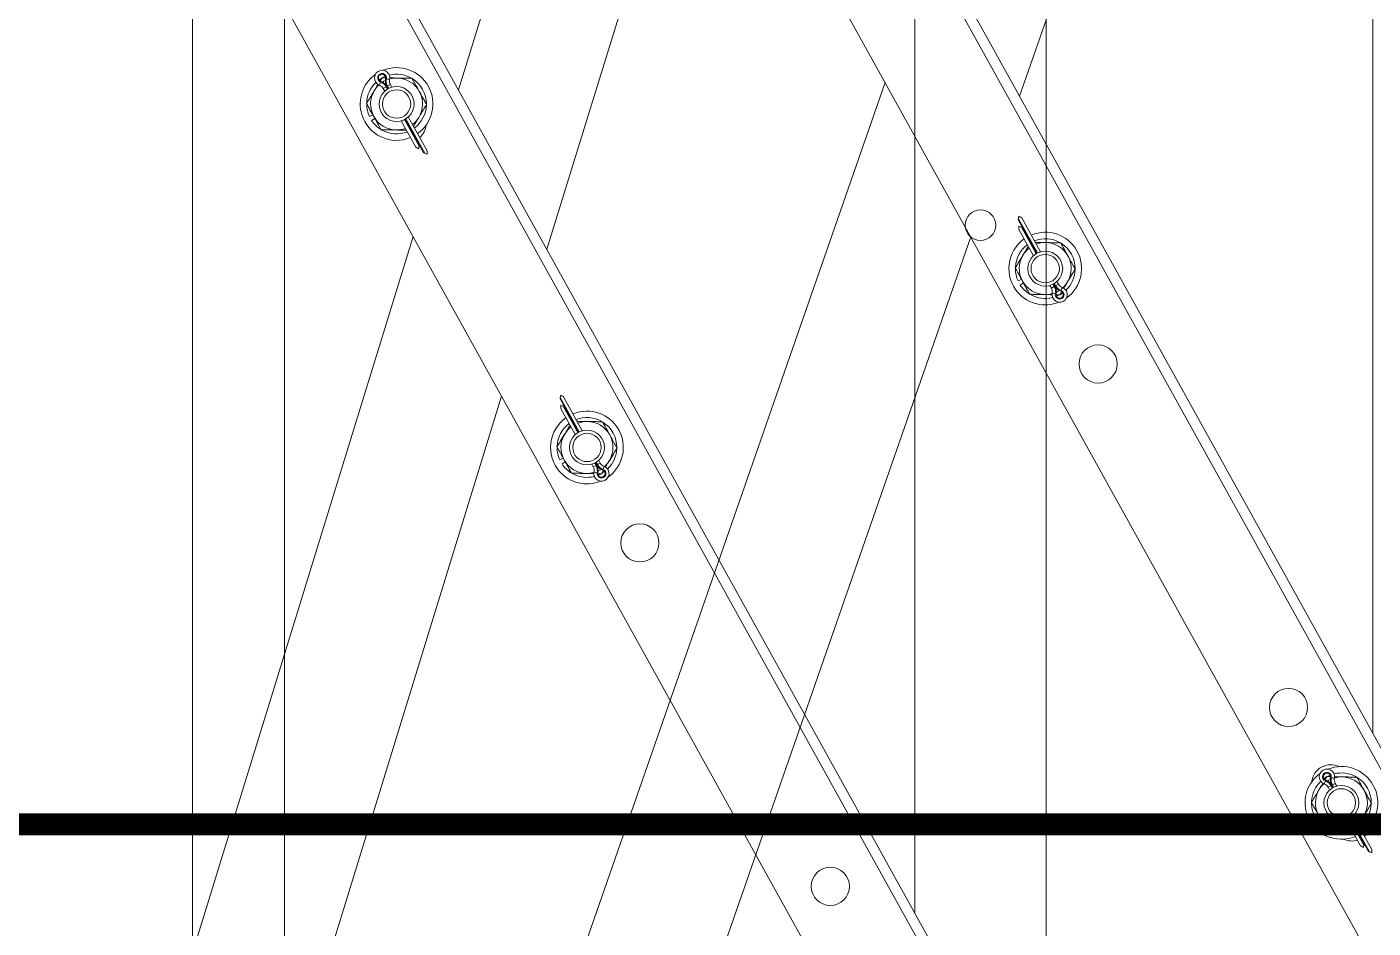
# Model space of a CAD drawing. Header units: millimetres. Extents: x -37020 to 35906, y -101 to 52234.
# Drawn here: x -281.904 to -281.287, y 321.073 to 321.486 of the extents above; entities that cross this region are included whole.
import ezdxf

# ---------------------------------------------------------------- set-up
doc = ezdxf.new("R2010")
doc.units = ezdxf.units.MM
doc.linetypes.add('TRAZO_Y_PUNTO2', pattern=[12.7, 6.35, -3.175, 0, -3.175])
doc.layers.add('ME-RIELES', color=240, linetype='TRAZO_Y_PUNTO2')

msp = doc.modelspace()

# ---------------------------------------------------------------- linework, layer by layer
at = {"color": 251, "linetype": 'Continuous', "lineweight": 15}
for p, q in [((-281.49752, 321.07975), (-281.49752, 322.44483)), ((-281.28752, 321.16176), (-281.28752, 322.44483)), ((-281.16526, 320.9314), (-281.77127, 322.02467)), ((-281.1611, 320.9337), (-281.76711, 322.02698)), ((-281.20553, 320.90907), (-281.81155, 322.00235)), ((-281.37526, 320.84939), (-281.98127, 321.94267)), ((-281.37111, 320.8517), (-281.97712, 321.94497)), ((-281.82847, 321.94427), (-281.82847, 320.86656)), ((-281.78626, 321.94427), (-281.78626, 320.86656)), ((-281.41554, 320.82707), (-282.02155, 321.92034)), ((-281.7046, 321.46334), (-281.59837, 321.80784)), ((-281.54075, 321.79008), (-281.66603, 321.38376)), ((-281.33271, 321.78959), (-281.44945, 321.4539)), ((-281.43722, 321.76983), (-281.43722, 320.97096)), ((-281.7465, 320.78335), (-281.51108, 321.46029)), ((-281.74301, 321.46145), (-281.74209, 321.46206)), ((-281.74266, 321.45941), (-281.74249, 321.45986)), ((-281.74163, 321.46239), (-281.74249, 321.46095)), ((-281.74249, 321.45986), (-281.74229, 321.46041)), ((-281.74229, 321.46041), (-281.74227, 321.46047)), ((-281.74227, 321.46047), (-281.74224, 321.46053)), ((-281.74224, 321.46053), (-281.74222, 321.46059)), ((-281.74222, 321.46059), (-281.7422, 321.46064)), ((-281.7422, 321.46064), (-281.74219, 321.46069)), ((-281.74219, 321.46069), (-281.74218, 321.46072)), ((-281.74218, 321.46072), (-281.74217, 321.46074)), ((-281.74217, 321.46074), (-281.74217, 321.46075)), ((-281.74209, 321.46206), (-281.74196, 321.46214)), ((-281.74074, 321.46078), (-281.74139, 321.46039)), ((-281.74132, 321.4625), (-281.74012, 321.46305)), ((-281.74006, 321.46112), (-281.74074, 321.46078)), ((-281.74012, 321.46305), (-281.7401, 321.46306)), ((-281.73995, 321.46197), (-281.73996, 321.46197)), ((-281.73993, 321.46197), (-281.73995, 321.46197)), ((-281.73989, 321.46196), (-281.73993, 321.46197)), ((-281.73985, 321.46195), (-281.73989, 321.46196)), ((-281.73979, 321.46194), (-281.73985, 321.46195)), ((-281.73973, 321.46192), (-281.73979, 321.46194)), ((-281.73967, 321.46191), (-281.73973, 321.46192)), ((-281.7396, 321.4619), (-281.73967, 321.46191)), ((-281.73903, 321.46178), (-281.7396, 321.4619)), ((-281.73856, 321.46168), (-281.73903, 321.46178)), ((-281.73825, 321.46162), (-281.73856, 321.46168)), ((-281.73815, 321.4616), (-281.73825, 321.46162)), ((-281.7046, 321.46334), (-281.70658, 321.45691)), ((-281.74281, 321.45901), (-281.74277, 321.45911)), ((-281.74277, 321.45911), (-281.74266, 321.45941)), ((-281.74103, 321.45749), (-281.73973, 321.45821)), ((-281.74035, 321.45627), (-281.74103, 321.45749)), ((-281.73973, 321.45821), (-281.73942, 321.45839)), ((-281.73973, 321.45821), (-281.73915, 321.45717)), ((-281.73942, 321.45839), (-281.73884, 321.45735)), ((-281.7391, 321.45856), (-281.73941, 321.45839)), ((-281.73941, 321.45839), (-281.73884, 321.45735)), ((-281.7378, 321.45928), (-281.7391, 321.45856)), ((-281.7391, 321.45856), (-281.73852, 321.45752)), ((-281.7378, 321.45928), (-281.73712, 321.45806)), ((-281.74584, 321.4454), (-281.74743, 321.44467)), ((-281.74493, 321.44376), (-281.74639, 321.44279)), ((-281.72615, 321.43064), (-281.73281, 321.44265)), ((-281.7314, 321.44319), (-281.72464, 321.431)), ((-281.73109, 321.44336), (-281.72454, 321.43154)), ((-281.73108, 321.44336), (-281.72259, 321.42805)), ((-281.73077, 321.44354), (-281.72207, 321.42785)), ((-281.72957, 321.44445), (-281.72097, 321.42893)), ((-281.72615, 321.43064), (-281.72609, 321.4306)), ((-281.72609, 321.4306), (-281.72593, 321.4305)), ((-281.72593, 321.4305), (-281.72566, 321.43034)), ((-281.72566, 321.43034), (-281.7253, 321.43013)), ((-281.7253, 321.43013), (-281.72487, 321.42986)), ((-281.72487, 321.42986), (-281.7248, 321.43022)), ((-281.7248, 321.43022), (-281.72472, 321.4306)), ((-281.72472, 321.4306), (-281.72464, 321.431)), ((-281.72464, 321.431), (-281.72463, 321.43108)), ((-281.72463, 321.43108), (-281.72461, 321.43116)), ((-281.72461, 321.43116), (-281.7246, 321.43124)), ((-281.7246, 321.43124), (-281.72458, 321.43131)), ((-281.72458, 321.43131), (-281.72457, 321.43138)), ((-281.72457, 321.43138), (-281.72456, 321.43144)), ((-281.72456, 321.43144), (-281.72455, 321.43148)), ((-281.72455, 321.43148), (-281.72454, 321.43152)), ((-281.72454, 321.43152), (-281.72454, 321.43154)), ((-281.72454, 321.43154), (-281.72454, 321.43154)), ((-281.72097, 321.42893), (-281.72097, 321.42887)), ((-281.72097, 321.42887), (-281.72097, 321.42868)), ((-281.72257, 321.42804), (-281.72259, 321.42805)), ((-281.72259, 321.42805), (-281.72259, 321.42805)), ((-281.72253, 321.42803), (-281.72257, 321.42804)), ((-281.72249, 321.42801), (-281.72253, 321.42803)), ((-281.72243, 321.42799), (-281.72249, 321.42801)), ((-281.72237, 321.42796), (-281.72243, 321.42799)), ((-281.7223, 321.42794), (-281.72237, 321.42796)), ((-281.72223, 321.42791), (-281.7223, 321.42794)), ((-281.72215, 321.42788), (-281.72223, 321.42791)), ((-281.72207, 321.42785), (-281.72215, 321.42788)), ((-281.72169, 321.4277), (-281.72207, 321.42785)), ((-281.72133, 321.42756), (-281.72169, 321.4277)), ((-281.72099, 321.42744), (-281.72133, 321.42756)), ((-281.72098, 321.42837), (-281.72099, 321.42795)), ((-281.72099, 321.42795), (-281.72099, 321.42744)), ((-281.72097, 321.42868), (-281.72098, 321.42837)), ((-281.44987, 321.39819), (-281.44995, 321.39779)), ((-281.4498, 321.39857), (-281.44987, 321.39819)), ((-281.44973, 321.39892), (-281.4498, 321.39857)), ((-281.44929, 321.39866), (-281.44973, 321.39892)), ((-281.44893, 321.39844), (-281.44929, 321.39866)), ((-281.44867, 321.39828), (-281.44893, 321.39844)), ((-281.4485, 321.39818), (-281.44867, 321.39828)), ((-281.44845, 321.39815), (-281.4485, 321.39818)), ((-281.43985, 321.38263), (-281.44845, 321.39815)), ((-281.45005, 321.39727), (-281.45006, 321.39725)), ((-281.45006, 321.39725), (-281.45006, 321.39724)), ((-281.44157, 321.38193), (-281.45006, 321.39724)), ((-281.45004, 321.39735), (-281.45005, 321.3973)), ((-281.45005, 321.3973), (-281.45005, 321.39727)), ((-281.45002, 321.39741), (-281.45004, 321.39735)), ((-281.45001, 321.39747), (-281.45002, 321.39741)), ((-281.45, 321.39755), (-281.45001, 321.39747)), ((-281.44998, 321.39763), (-281.45, 321.39755)), ((-281.44997, 321.39771), (-281.44998, 321.39763)), ((-281.44995, 321.39779), (-281.44997, 321.39771)), ((-281.44125, 321.38209), (-281.44995, 321.39779)), ((-281.44975, 321.39286), (-281.44974, 321.39292)), ((-281.44975, 321.39286), (-281.44308, 321.38084)), ((-281.44974, 321.39342), (-281.44973, 321.39384)), ((-281.44974, 321.39311), (-281.44974, 321.39342)), ((-281.44974, 321.39292), (-281.44974, 321.39311)), ((-281.44973, 321.39384), (-281.44972, 321.39435)), ((-281.44972, 321.39435), (-281.44939, 321.39422)), ((-281.44939, 321.39422), (-281.44902, 321.39408)), ((-281.44902, 321.39408), (-281.44864, 321.39394)), ((-281.44864, 321.39394), (-281.44857, 321.39391)), ((-281.44188, 321.38174), (-281.44864, 321.39394)), ((-281.44857, 321.39391), (-281.44849, 321.39388)), ((-281.44849, 321.39388), (-281.44841, 321.39385)), ((-281.44841, 321.39385), (-281.44834, 321.39382)), ((-281.44834, 321.39382), (-281.44828, 321.3938)), ((-281.44828, 321.3938), (-281.44823, 321.39378)), ((-281.44823, 321.39378), (-281.44818, 321.39376)), ((-281.44818, 321.39376), (-281.44815, 321.39375)), ((-281.44815, 321.39375), (-281.44813, 321.39374)), ((-281.44813, 321.39374), (-281.44812, 321.39374)), ((-281.44157, 321.38193), (-281.44812, 321.39374)), ((-281.95737, 320.6436), (-281.72734, 321.38958)), ((-281.47185, 321.38952), (-281.68955, 320.76354)), ((-281.44857, 321.36997), (-281.45016, 321.36925)), ((-281.44766, 321.36833), (-281.44912, 321.36737)), ((-281.43554, 321.36723), (-281.43486, 321.366)), ((-281.43356, 321.36672), (-281.43413, 321.36777)), ((-281.43324, 321.3669), (-281.43382, 321.36793)), ((-281.43324, 321.3669), (-281.43381, 321.36793)), ((-281.43293, 321.36707), (-281.4335, 321.36811)), ((-281.43293, 321.36707), (-281.43324, 321.3669)), ((-281.43162, 321.3678), (-281.43293, 321.36707)), ((-281.43162, 321.3678), (-281.4323, 321.36902)), ((-281.43486, 321.366), (-281.43356, 321.36672)), ((-281.43451, 321.36369), (-281.4344, 321.36367)), ((-281.4344, 321.36367), (-281.4341, 321.36361)), ((-281.4341, 321.36361), (-281.43363, 321.36351)), ((-281.43363, 321.36351), (-281.43305, 321.36339)), ((-281.43356, 321.36672), (-281.43324, 321.3669)), ((-281.43305, 321.36339), (-281.43299, 321.36337)), ((-281.43299, 321.36337), (-281.43292, 321.36336)), ((-281.43292, 321.36336), (-281.43286, 321.36335)), ((-281.43286, 321.36335), (-281.43281, 321.36334)), ((-281.43281, 321.36334), (-281.43276, 321.36333)), ((-281.43276, 321.36333), (-281.43273, 321.36332)), ((-281.43273, 321.36332), (-281.43271, 321.36332)), ((-281.43271, 321.36332), (-281.4327, 321.36332)), ((-281.43102, 321.3629), (-281.4327, 321.36293)), ((-281.43192, 321.36451), (-281.43259, 321.36416)), ((-281.43256, 321.36223), (-281.43155, 321.36268)), ((-281.43126, 321.3649), (-281.43192, 321.36451)), ((-281.43155, 321.36268), (-281.43141, 321.36275)), ((-281.43076, 321.36311), (-281.42966, 321.36383)), ((-281.43048, 321.36457), (-281.43049, 321.36455)), ((-281.43049, 321.36455), (-281.43049, 321.36454)), ((-281.43047, 321.3646), (-281.43048, 321.36457)), ((-281.43045, 321.36464), (-281.43047, 321.3646)), ((-281.43043, 321.36469), (-281.43045, 321.36464)), ((-281.43041, 321.36475), (-281.43043, 321.36469)), ((-281.43039, 321.36481), (-281.43041, 321.36475)), ((-281.43037, 321.36488), (-281.43039, 321.36481)), ((-281.43016, 321.36543), (-281.43037, 321.36488)), ((-281.42999, 321.36588), (-281.43016, 321.36543)), ((-281.42989, 321.36617), (-281.42999, 321.36588)), ((-281.42985, 321.36627), (-281.42989, 321.36617)), ((-281.42966, 321.36383), (-281.42964, 321.36384)), ((-281.6868, 321.31643), (-281.89975, 320.62583)), ((-281.66005, 321.3153), (-281.66006, 321.31526)), ((-281.66006, 321.31526), (-281.66006, 321.31524)), ((-281.65157, 321.29992), (-281.66006, 321.31524)), ((-281.66006, 321.31524), (-281.66006, 321.31524)), ((-281.66004, 321.31535), (-281.66005, 321.3153)), ((-281.66003, 321.3154), (-281.66004, 321.31535)), ((-281.66002, 321.31547), (-281.66003, 321.3154)), ((-281.66, 321.31554), (-281.66002, 321.31547)), ((-281.65999, 321.31562), (-281.66, 321.31554)), ((-281.65997, 321.3157), (-281.65999, 321.31562)), ((-281.65995, 321.31578), (-281.65997, 321.3157)), ((-281.65987, 321.31618), (-281.65995, 321.31578)), ((-281.65126, 321.30009), (-281.65995, 321.31578)), ((-281.6598, 321.31656), (-281.65987, 321.31618)), ((-281.65973, 321.31692), (-281.6598, 321.31656)), ((-281.65974, 321.31142), (-281.65973, 321.31183)), ((-281.65929, 321.31665), (-281.65973, 321.31692)), ((-281.65973, 321.31183), (-281.65973, 321.31235)), ((-281.65973, 321.31235), (-281.65939, 321.31222)), ((-281.65939, 321.31222), (-281.65903, 321.31208)), ((-281.65893, 321.31644), (-281.65929, 321.31665)), ((-281.65903, 321.31208), (-281.65865, 321.31193)), ((-281.65867, 321.31628), (-281.65893, 321.31644)), ((-281.65851, 321.31618), (-281.65867, 321.31628)), ((-281.65865, 321.31193), (-281.65857, 321.3119)), ((-281.65189, 321.29974), (-281.65865, 321.31193)), ((-281.65857, 321.3119), (-281.65849, 321.31188)), ((-281.65845, 321.31614), (-281.65851, 321.31618)), ((-281.65849, 321.31188), (-281.65842, 321.31185)), ((-281.64985, 321.30063), (-281.65845, 321.31614)), ((-281.65842, 321.31185), (-281.65835, 321.31182)), ((-281.65835, 321.31182), (-281.65828, 321.3118)), ((-281.65828, 321.3118), (-281.65823, 321.31178)), ((-281.65823, 321.31178), (-281.65818, 321.31176)), ((-281.65818, 321.31176), (-281.65815, 321.31175)), ((-281.65815, 321.31175), (-281.65813, 321.31174)), ((-281.65158, 321.29992), (-281.65813, 321.31174)), ((-281.65813, 321.31174), (-281.65813, 321.31174)), ((-281.65975, 321.31092), (-281.65974, 321.31111)), ((-281.65975, 321.31085), (-281.65975, 321.31092)), ((-281.65975, 321.31085), (-281.65309, 321.29884)), ((-281.65974, 321.31111), (-281.65974, 321.31142)), ((-281.65857, 321.28797), (-281.66017, 321.28724)), ((-281.64163, 321.28579), (-281.6423, 321.28701)), ((-281.65766, 321.28633), (-281.65912, 321.28536)), ((-281.64554, 321.28522), (-281.64486, 321.284)), ((-281.64486, 321.284), (-281.64356, 321.28472)), ((-281.64451, 321.28169), (-281.64441, 321.28166)), ((-281.64441, 321.28166), (-281.6441, 321.2816)), ((-281.64356, 321.28472), (-281.64414, 321.28576)), ((-281.6441, 321.2816), (-281.64363, 321.2815)), ((-281.64324, 321.2849), (-281.64382, 321.28593)), ((-281.64325, 321.28489), (-281.64382, 321.28593)), ((-281.64363, 321.2815), (-281.64305, 321.28138)), ((-281.64356, 321.28472), (-281.64325, 321.28489)), ((-281.64293, 321.28507), (-281.64351, 321.28611)), ((-281.64293, 321.28507), (-281.64324, 321.2849)), ((-281.64305, 321.28138), (-281.64299, 321.28137)), ((-281.64299, 321.28137), (-281.64292, 321.28136)), ((-281.64163, 321.28579), (-281.64293, 321.28507)), ((-281.64292, 321.28136), (-281.64286, 321.28134)), ((-281.64286, 321.28134), (-281.64281, 321.28133)), ((-281.64281, 321.28133), (-281.64276, 321.28132)), ((-281.64276, 321.28132), (-281.64273, 321.28132)), ((-281.64273, 321.28132), (-281.64271, 321.28131)), ((-281.64271, 321.28131), (-281.6427, 321.28131)), ((-281.64103, 321.28089), (-281.6427, 321.28092)), ((-281.64192, 321.28251), (-281.6426, 321.28216)), ((-281.64256, 321.28022), (-281.64155, 321.28068)), ((-281.64127, 321.2829), (-281.64192, 321.28251)), ((-281.64155, 321.28068), (-281.64141, 321.28075)), ((-281.64077, 321.2811), (-281.63967, 321.28182)), ((-281.64048, 321.28256), (-281.64049, 321.28254)), ((-281.64049, 321.28254), (-281.64049, 321.28254)), ((-281.64047, 321.2826), (-281.64048, 321.28256)), ((-281.64045, 321.28264), (-281.64047, 321.2826)), ((-281.64044, 321.28269), (-281.64045, 321.28264)), ((-281.64041, 321.28275), (-281.64044, 321.28269)), ((-281.64039, 321.28281), (-281.64041, 321.28275)), ((-281.64037, 321.28287), (-281.64039, 321.28281)), ((-281.64016, 321.28343), (-281.64037, 321.28287)), ((-281.64, 321.28388), (-281.64016, 321.28343)), ((-281.63989, 321.28417), (-281.64, 321.28388)), ((-281.63985, 321.28427), (-281.63989, 321.28417)), ((-281.63967, 321.28182), (-281.63965, 321.28184)), ((-281.31, 321.14112), (-281.30908, 321.14174)), ((-281.30979, 321.13869), (-281.30975, 321.13879)), ((-281.30975, 321.13879), (-281.30964, 321.13909)), ((-281.30964, 321.13909), (-281.30948, 321.13954)), ((-281.30861, 321.14207), (-281.30948, 321.14063)), ((-281.30948, 321.13954), (-281.30927, 321.14009)), ((-281.30927, 321.14009), (-281.30925, 321.14015)), ((-281.30925, 321.14015), (-281.30923, 321.14021)), ((-281.30923, 321.14021), (-281.30921, 321.14027)), ((-281.30921, 321.14027), (-281.30919, 321.14032)), ((-281.30919, 321.14032), (-281.30917, 321.14037)), ((-281.30917, 321.14037), (-281.30916, 321.1404)), ((-281.30916, 321.1404), (-281.30915, 321.14042)), ((-281.30915, 321.14042), (-281.30915, 321.14043)), ((-281.30908, 321.14174), (-281.30894, 321.14182)), ((-281.30772, 321.14046), (-281.30837, 321.14007)), ((-281.3083, 321.14218), (-281.30711, 321.14273)), ((-281.30704, 321.1408), (-281.30772, 321.14046)), ((-281.30711, 321.14273), (-281.30708, 321.14274)), ((-281.30693, 321.14165), (-281.30694, 321.14165)), ((-281.30691, 321.14164), (-281.30693, 321.14165)), ((-281.30688, 321.14164), (-281.30691, 321.14164)), ((-281.30683, 321.14163), (-281.30688, 321.14164)), ((-281.30678, 321.14162), (-281.30683, 321.14163)), ((-281.30672, 321.1416), (-281.30678, 321.14162)), ((-281.30665, 321.14159), (-281.30672, 321.1416)), ((-281.30659, 321.14158), (-281.30665, 321.14159)), ((-281.30601, 321.14146), (-281.30659, 321.14158)), ((-281.30478, 321.13896), (-281.30608, 321.13824)), ((-281.30554, 321.14136), (-281.30601, 321.14146)), ((-281.30524, 321.1413), (-281.30554, 321.14136)), ((-281.30513, 321.14127), (-281.30524, 321.1413)), ((-281.30478, 321.13896), (-281.3041, 321.13774)), ((-281.30802, 321.13717), (-281.30671, 321.13789)), ((-281.30734, 321.13595), (-281.30802, 321.13717)), ((-281.30671, 321.13789), (-281.3064, 321.13807)), ((-281.30671, 321.13789), (-281.30614, 321.13685)), ((-281.30608, 321.13824), (-281.3064, 321.13807)), ((-281.3064, 321.13807), (-281.30582, 321.13703)), ((-281.3064, 321.13807), (-281.30583, 321.13703)), ((-281.30608, 321.13824), (-281.30551, 321.1372)), ((-281.31282, 321.12508), (-281.31442, 321.12435)), ((-281.31191, 321.12344), (-281.31337, 321.12247)), ((-281.29313, 321.11031), (-281.29979, 321.12233)), ((-281.29839, 321.12287), (-281.29163, 321.11068)), ((-281.29807, 321.12304), (-281.28958, 321.10773)), ((-281.29807, 321.12304), (-281.29152, 321.11122)), ((-281.29776, 321.12322), (-281.28906, 321.10753)), ((-281.29655, 321.12413), (-281.28795, 321.10861)), ((-281.29313, 321.11031), (-281.29307, 321.11028)), ((-281.29307, 321.11028), (-281.29291, 321.11018)), ((-281.29291, 321.11018), (-281.29265, 321.11002)), ((-281.29265, 321.11002), (-281.29229, 321.10981)), ((-281.29229, 321.10981), (-281.29185, 321.10954)), ((-281.29185, 321.10954), (-281.29178, 321.1099)), ((-281.29178, 321.1099), (-281.29171, 321.11028)), ((-281.29171, 321.11028), (-281.29163, 321.11068)), ((-281.29163, 321.11068), (-281.29161, 321.11076)), ((-281.29161, 321.11076), (-281.2916, 321.11084)), ((-281.2916, 321.11084), (-281.29158, 321.11092)), ((-281.29158, 321.11092), (-281.29157, 321.11099)), ((-281.29157, 321.11099), (-281.29155, 321.11106)), ((-281.29155, 321.11106), (-281.29154, 321.11111)), ((-281.29154, 321.11111), (-281.29153, 321.11116)), ((-281.29153, 321.1112), (-281.29152, 321.11122)), ((-281.29153, 321.11116), (-281.29153, 321.1112)), ((-281.29152, 321.11122), (-281.29152, 321.11122)), ((-281.28796, 321.10805), (-281.28797, 321.10763)), ((-281.28795, 321.10861), (-281.28796, 321.10855)), ((-281.28796, 321.10855), (-281.28796, 321.10836)), ((-281.28796, 321.10836), (-281.28796, 321.10805)), ((-281.28957, 321.10772), (-281.28958, 321.10773)), ((-281.28955, 321.10772), (-281.28957, 321.10772)), ((-281.28952, 321.1077), (-281.28955, 321.10772)), ((-281.28947, 321.10769), (-281.28952, 321.1077)), ((-281.28942, 321.10767), (-281.28947, 321.10769)), ((-281.28936, 321.10764), (-281.28942, 321.10767)), ((-281.28929, 321.10762), (-281.28936, 321.10764)), ((-281.28921, 321.10759), (-281.28929, 321.10762)), ((-281.28913, 321.10756), (-281.28921, 321.10759)), ((-281.28906, 321.10753), (-281.28913, 321.10756)), ((-281.28868, 321.10738), (-281.28906, 321.10753)), ((-281.28831, 321.10724), (-281.28868, 321.10738)), ((-281.28798, 321.10712), (-281.28831, 321.10724)), ((-281.28797, 321.10763), (-281.28798, 321.10712))]:
    msp.add_line(p, q, dxfattribs=at)
for centre, radius in [((-281.73496, 321.45036), 0.008), ((-281.73496, 321.45036), 0.0065), ((-281.46737, 321.39483), 0.007), ((-281.46737, 321.39483), 0.007), ((-281.43769, 321.37493), 0.008), ((-281.43769, 321.37493), 0.0065), ((-281.41345, 321.3312), 0.00875), ((-281.6477, 321.29293), 0.008), ((-281.6477, 321.29293), 0.0065), ((-281.62346, 321.24919), 0.00875), ((-281.32619, 321.17377), 0.00875), ((-281.30195, 321.13004), 0.008), ((-281.30195, 321.13004), 0.0065), ((-281.53619, 321.09176), 0.00875)]:
    msp.add_circle(centre, radius, dxfattribs=at)
for centre, radius, start, end in [((-281.74159, 321.46231), 0.00351, 29, 249.73362), ((-281.73496, 321.45036), 0.01666, 305.3746, 112.01245), ((-281.73496, 321.45036), 0.01666, 125.98755, 196.76439), ((-281.73496, 321.45036), 0.0137, 133.75627, 177.28782), ((-281.74159, 321.46231), 0.00203, 348.26638, 249.73363), ((-281.74159, 321.46231), 0.00167, 348.26638, 249.73363), ((-281.74397, 321.45586), 0.00485, 29, 69.73362), ((-281.74397, 321.45586), 0.00521, 29, 69.73362), ((-281.73486, 321.46091), 0.00521, 168.26638, 209), ((-281.73486, 321.46091), 0.00485, 168.26638, 209), ((-281.74159, 321.46231), 0.00351, 348.26638, 29), ((-281.73496, 321.45036), 0.0137, 59.93083, 104.24373), ((-281.73486, 321.46091), 0.00336, 168.26638, 209), ((-281.73496, 321.45036), 0.01191, 89, 105.29023), ((-281.73496, 321.45036), 0.01191, 29, 89), ((-281.73496, 321.45036), 0.0137, 0.02873, 58.46007), ((-281.73496, 321.45036), 0.01191, 149, 209), ((-281.73496, 321.45036), 0.01191, 132.70977, 149), ((-281.74397, 321.45586), 0.00336, 29, 69.73363), ((-281.73496, 321.45036), 0.01191, 329, 29), ((-281.73496, 321.45036), 0.0137, 180.48618, 204.5), ((-281.73496, 321.45036), 0.0137, 306.75885, 357.50243), ((-281.73496, 321.45036), 0.01666, 196.76439, 292.6254), ((-281.73496, 321.45036), 0.0137, 213.5, 237.86532), ((-281.73496, 321.45036), 0.01191, 209, 269), ((-281.73496, 321.45036), 0.01191, 307.93407, 329), ((-281.73496, 321.45036), 0.0137, 240.57769, 291.24115), ((-281.73496, 321.45036), 0.01191, 269, 290.06594), ((-281.73011, 321.44161), 0.00875, 311.20608, 353.72086), ((-281.43769, 321.37493), 0.01666, 125.3746, 221.23561), ((-281.43769, 321.37493), 0.0137, 126.75885, 177.42231), ((-281.43769, 321.37493), 0.01666, 305.98755, 112.6254), ((-281.43769, 321.37493), 0.0137, 60.49757, 111.24115), ((-281.43769, 321.37493), 0.01191, 89, 110.06593), ((-281.43769, 321.37493), 0.01191, 29, 89), ((-281.43769, 321.37493), 0.0137, 359.53993, 57.97127), ((-281.43769, 321.37493), 0.01191, 149, 209), ((-281.43769, 321.37493), 0.01191, 127.93407, 149), ((-281.43769, 321.37493), 0.01191, 329, 29), ((-281.43769, 321.37493), 0.0137, 180.13468, 204.5), ((-281.43769, 321.37493), 0.0137, 313.75627, 358.06917), ((-281.43769, 321.37493), 0.0137, 213.5, 237.51382), ((-281.43769, 321.37493), 0.01191, 209, 269), ((-281.42869, 321.36942), 0.00485, 209, 249.73362), ((-281.42869, 321.36942), 0.00336, 209, 249.73362), ((-281.43769, 321.37493), 0.01191, 312.70977, 329), ((-281.43769, 321.37493), 0.01666, 221.23561, 292.01245), ((-281.43769, 321.37493), 0.0137, 240.71218, 284.24373), ((-281.43769, 321.37493), 0.01191, 269, 285.29023), ((-281.4378, 321.36437), 0.00336, 348.26638, 29), ((-281.43107, 321.36298), 0.00351, 168.26638, 29), ((-281.4378, 321.36437), 0.00485, 348.26638, 29), ((-281.42869, 321.36942), 0.00521, 209, 249.73362), ((-281.4378, 321.36437), 0.00521, 348.26638, 29), ((-281.43107, 321.36298), 0.00203, 168.26638, 69.73362), ((-281.43107, 321.36298), 0.00167, 168.26638, 69.73362), ((-281.43107, 321.36298), 0.00351, 29, 69.73362), ((-281.6477, 321.29293), 0.01666, 125.3746, 221.23561), ((-281.6477, 321.29293), 0.01666, 305.98755, 112.6254), ((-281.6477, 321.29293), 0.0137, 60.49757, 111.24115), ((-281.6477, 321.29293), 0.0137, 126.75885, 177.42231), ((-281.6477, 321.29293), 0.01191, 127.93407, 149), ((-281.6477, 321.29293), 0.01191, 89, 110.06594), ((-281.6477, 321.29293), 0.01191, 29, 89), ((-281.6477, 321.29293), 0.0137, 359.53993, 57.97127), ((-281.6477, 321.29293), 0.01191, 149, 209), ((-281.6477, 321.29293), 0.01191, 329, 29), ((-281.6477, 321.29293), 0.0137, 180.13468, 204.5), ((-281.6477, 321.29293), 0.01191, 209, 269), ((-281.6477, 321.29293), 0.0137, 313.75627, 358.06917), ((-281.6477, 321.29293), 0.01666, 221.23561, 292.01245), ((-281.6477, 321.29293), 0.0137, 213.5, 237.51382), ((-281.6477, 321.29293), 0.0137, 240.71218, 284.24373), ((-281.6477, 321.29293), 0.01191, 269, 285.29023), ((-281.6478, 321.28237), 0.00336, 348.26638, 29), ((-281.64107, 321.28097), 0.00351, 168.26638, 29), ((-281.6478, 321.28237), 0.00485, 348.26638, 29), ((-281.6478, 321.28237), 0.00521, 348.26638, 29), ((-281.63869, 321.28742), 0.00521, 209, 249.73362), ((-281.64107, 321.28097), 0.00203, 168.26638, 69.73363), ((-281.63869, 321.28742), 0.00485, 209, 249.73362), ((-281.64107, 321.28097), 0.00167, 168.26638, 69.73363), ((-281.63869, 321.28742), 0.00336, 209, 249.73362), ((-281.64107, 321.28097), 0.00351, 29, 69.73363), ((-281.6477, 321.29293), 0.01191, 312.70977, 329), ((-281.30679, 321.13878), 0.00875, 64.27914, 173.72086), ((-281.30857, 321.14199), 0.00351, 29, 249.73362), ((-281.30195, 321.13004), 0.01666, 305.3746, 112.01245), ((-281.30195, 321.13004), 0.01666, 125.98755, 196.76439), ((-281.30195, 321.13004), 0.0137, 133.75627, 177.28782), ((-281.30195, 321.13004), 0.01191, 132.70977, 149), ((-281.30857, 321.14199), 0.00203, 348.26638, 249.73362), ((-281.30857, 321.14199), 0.00167, 348.26638, 249.73362), ((-281.31095, 321.13554), 0.00485, 29, 69.73362), ((-281.31095, 321.13554), 0.00521, 29, 69.73362), ((-281.30184, 321.14059), 0.00521, 168.26638, 209), ((-281.30184, 321.14059), 0.00485, 168.26638, 209), ((-281.30857, 321.14199), 0.00351, 348.26638, 29), ((-281.30195, 321.13004), 0.0137, 59.93083, 104.24373), ((-281.30184, 321.14059), 0.00336, 168.26638, 209), ((-281.30195, 321.13004), 0.01191, 89, 105.29023), ((-281.30195, 321.13004), 0.01191, 29, 89), ((-281.30195, 321.13004), 0.0137, 0.02873, 58.46007), ((-281.30195, 321.13004), 0.01191, 149, 209), ((-281.31095, 321.13554), 0.00336, 29, 69.73362), ((-281.30195, 321.13004), 0.01191, 329, 29), ((-281.30195, 321.13004), 0.0137, 180.48618, 204.5), ((-281.30195, 321.13004), 0.0137, 306.75885, 357.50243), ((-281.30195, 321.13004), 0.01666, 196.76439, 292.6254), ((-281.30195, 321.13004), 0.0137, 213.5, 237.86532), ((-281.30195, 321.13004), 0.01191, 209, 269), ((-281.30195, 321.13004), 0.01191, 307.93407, 329), ((-281.2971, 321.12129), 0.00875, 311.20608, 353.72086), ((-281.30195, 321.13004), 0.0137, 240.57769, 291.24115), ((-281.30195, 321.13004), 0.01191, 269, 290.06593), ((-281.2971, 321.12129), 0.00875, 244.27914, 286.79392)]:
    msp.add_arc(centre, radius, start, end, dxfattribs=at)
for points, knots in [([(-281.73994, 321.46236), (-281.74013, 321.46236), (-281.74071, 321.46237), (-281.74126, 321.46238), (-281.74163, 321.46239)], [0, 0, 0, 0, 0.32141, 1, 1, 1, 1]), ([(-281.73475, 321.46227), (-281.73573, 321.46228), (-281.73687, 321.4623), (-281.73796, 321.46232), (-281.73813, 321.46233)], [0, 0, 0, 0, 0.847161, 1, 1, 1, 1]), ([(-281.72788, 321.46215), (-281.72895, 321.46217), (-281.73113, 321.4622), (-281.7335, 321.46225), (-281.73472, 321.46227), (-281.73475, 321.46227)], [0, 0, 0, 0, 0.4845457, 0.9867486, 1, 1, 1, 1]), ([(-281.72454, 321.45613), (-281.72501, 321.45697), (-281.72596, 321.45869), (-281.72707, 321.46068), (-281.72769, 321.46182), (-281.72788, 321.46215)], [0, 0, 0, 0, 0.406635, 0.827972, 1, 1, 1, 1]), ([(-281.74517, 321.45649), (-281.74525, 321.45636), (-281.74579, 321.45547), (-281.74678, 321.45382), (-281.74787, 321.452), (-281.74851, 321.45094), (-281.74872, 321.4506)], [0, 0, 0, 0, 0.066921, 0.435837, 0.815266, 1, 1, 1, 1]), ([(-281.74343, 321.4594), (-281.74356, 321.45918), (-281.74412, 321.45824), (-281.74472, 321.45725), (-281.74517, 321.45649)], [0, 0, 0, 0, 0.2287917, 1, 1, 1, 1]), ([(-281.72121, 321.45012), (-281.72173, 321.45105), (-281.72278, 321.45296), (-281.72394, 321.45504), (-281.72453, 321.4561), (-281.72454, 321.45613)], [0, 0, 0, 0, 0.484547, 0.986748, 1, 1, 1, 1]), ([(-281.74872, 321.4506), (-281.7482, 321.44966), (-281.74714, 321.44776), (-281.74599, 321.44568), (-281.7454, 321.44461), (-281.74538, 321.44458)], [0, 0, 0, 0, 0.4845457, 0.9867481, 1, 1, 1, 1]), ([(-281.72121, 321.45012), (-281.72151, 321.44962), (-281.72222, 321.44844), (-281.7234, 321.44647), (-281.7243, 321.44498), (-281.72475, 321.44422)], [0, 0, 0, 0, 0.265444, 0.628072, 1, 1, 1, 1]), ([(-281.74538, 321.44458), (-281.74491, 321.44374), (-281.74396, 321.44202), (-281.74286, 321.44003), (-281.74223, 321.43889), (-281.74205, 321.43857)], [0, 0, 0, 0, 0.406636, 0.827972, 1, 1, 1, 1]), ([(-281.72475, 321.44422), (-281.72483, 321.44409), (-281.72536, 321.4432), (-281.7262, 321.44182), (-281.72691, 321.44063), (-281.72719, 321.44016)], [0, 0, 0, 0, 0.098345, 0.64049, 1, 1, 1, 1]), ([(-281.74205, 321.43857), (-281.74098, 321.43855), (-281.7388, 321.43851), (-281.73642, 321.43847), (-281.7352, 321.43845), (-281.73517, 321.43845)], [0, 0, 0, 0, 0.484546, 0.986748, 1, 1, 1, 1]), ([(-281.73517, 321.43845), (-281.7342, 321.43843), (-281.73258, 321.4384), (-281.73105, 321.43837), (-281.73043, 321.43836)], [0, 0, 0, 0, 0.597277, 1, 1, 1, 1]), ([(-281.43748, 321.38684), (-281.43764, 321.38684), (-281.43867, 321.38686), (-281.44029, 321.38689), (-281.44167, 321.38691), (-281.44223, 321.38692)], [0, 0, 0, 0, 0.098345, 0.64049, 1, 1, 1, 1]), ([(-281.43061, 321.38672), (-281.43119, 321.38673), (-281.43257, 321.38675), (-281.43486, 321.38679), (-281.4366, 321.38683), (-281.43748, 321.38684)], [0, 0, 0, 0, 0.265444, 0.628072, 1, 1, 1, 1]), ([(-281.43061, 321.38672), (-281.43009, 321.38578), (-281.42903, 321.38388), (-281.42788, 321.3818), (-281.42729, 321.38073), (-281.42727, 321.38071)], [0, 0, 0, 0, 0.484547, 0.986748, 1, 1, 1, 1]), ([(-281.45145, 321.37517), (-281.4509, 321.37609), (-281.44977, 321.37795), (-281.44855, 321.37999), (-281.44792, 321.38104), (-281.4479, 321.38107)], [0, 0, 0, 0, 0.484546, 0.986748, 1, 1, 1, 1]), ([(-281.4479, 321.38107), (-281.44741, 321.38189), (-281.44657, 321.38328), (-281.44578, 321.3846), (-281.44546, 321.38513)], [0, 0, 0, 0, 0.597277, 1, 1, 1, 1]), ([(-281.42727, 321.38071), (-281.42681, 321.37986), (-281.42586, 321.37815), (-281.42475, 321.37615), (-281.42412, 321.37502), (-281.42394, 321.37469)], [0, 0, 0, 0, 0.406635, 0.827972, 1, 1, 1, 1]), ([(-281.44811, 321.36915), (-281.44858, 321.37), (-281.44953, 321.37171), (-281.45063, 321.37371), (-281.45126, 321.37484), (-281.45145, 321.37517)], [0, 0, 0, 0, 0.406636, 0.827972, 1, 1, 1, 1]), ([(-281.42394, 321.37469), (-281.42449, 321.37377), (-281.42561, 321.3719), (-281.42684, 321.36987), (-281.42747, 321.36882), (-281.42748, 321.36879)], [0, 0, 0, 0, 0.4845457, 0.9867486, 1, 1, 1, 1]), ([(-281.44478, 321.36314), (-281.4453, 321.36407), (-281.44635, 321.36598), (-281.44751, 321.36806), (-281.4481, 321.36913), (-281.44811, 321.36915)], [0, 0, 0, 0, 0.4845457, 0.9867481, 1, 1, 1, 1]), ([(-281.42748, 321.36879), (-281.42798, 321.36796), (-281.42857, 321.36698), (-281.42913, 321.36605), (-281.42922, 321.3659)], [0, 0, 0, 0, 0.847161, 1, 1, 1, 1]), ([(-281.4379, 321.36302), (-281.43806, 321.36302), (-281.43909, 321.36304), (-281.44102, 321.36307), (-281.44314, 321.36311), (-281.44437, 321.36313), (-281.44478, 321.36314)], [0, 0, 0, 0, 0.066921, 0.435837, 0.815266, 1, 1, 1, 1]), ([(-281.43451, 321.36296), (-281.43477, 321.36296), (-281.43586, 321.36298), (-281.43701, 321.363), (-281.4379, 321.36302)], [0, 0, 0, 0, 0.2287917, 1, 1, 1, 1]), ([(-281.43015, 321.36435), (-281.43025, 321.36419), (-281.43055, 321.36369), (-281.43083, 321.36322), (-281.43102, 321.3629)], [0, 0, 0, 0, 0.32141, 1, 1, 1, 1]), ([(-281.65791, 321.29906), (-281.65741, 321.29989), (-281.65657, 321.30128), (-281.65578, 321.30259), (-281.65547, 321.30312)], [0, 0, 0, 0, 0.597277, 1, 1, 1, 1]), ([(-281.64749, 321.30484), (-281.64765, 321.30484), (-281.64868, 321.30486), (-281.65029, 321.30488), (-281.65168, 321.30491), (-281.65223, 321.30492)], [0, 0, 0, 0, 0.098345, 0.64049, 1, 1, 1, 1]), ([(-281.64061, 321.30472), (-281.64119, 321.30473), (-281.64257, 321.30475), (-281.64487, 321.30479), (-281.64661, 321.30482), (-281.64749, 321.30484)], [0, 0, 0, 0, 0.265444, 0.628072, 1, 1, 1, 1]), ([(-281.64061, 321.30472), (-281.64009, 321.30378), (-281.63904, 321.30187), (-281.63788, 321.29979), (-281.63729, 321.29873), (-281.63728, 321.2987)], [0, 0, 0, 0, 0.484547, 0.986748, 1, 1, 1, 1]), ([(-281.66145, 321.29317), (-281.6609, 321.29408), (-281.65978, 321.29595), (-281.65855, 321.29799), (-281.65792, 321.29903), (-281.65791, 321.29906)], [0, 0, 0, 0, 0.484546, 0.986748, 1, 1, 1, 1]), ([(-281.65812, 321.28715), (-281.65858, 321.28799), (-281.65953, 321.28971), (-281.66064, 321.2917), (-281.66127, 321.29284), (-281.66145, 321.29317)], [0, 0, 0, 0, 0.406636, 0.827972, 1, 1, 1, 1]), ([(-281.63728, 321.2987), (-281.63681, 321.29786), (-281.63586, 321.29614), (-281.63475, 321.29415), (-281.63413, 321.29301), (-281.63394, 321.29269)], [0, 0, 0, 0, 0.406635, 0.827972, 1, 1, 1, 1]), ([(-281.65478, 321.28113), (-281.6553, 321.28207), (-281.65636, 321.28398), (-281.65751, 321.28606), (-281.6581, 321.28712), (-281.65812, 321.28715)], [0, 0, 0, 0, 0.4845457, 0.9867481, 1, 1, 1, 1]), ([(-281.63394, 321.29269), (-281.63449, 321.29177), (-281.63562, 321.2899), (-281.63684, 321.28786), (-281.63747, 321.28682), (-281.63749, 321.28679)], [0, 0, 0, 0, 0.4845457, 0.9867486, 1, 1, 1, 1]), ([(-281.6479, 321.28101), (-281.64806, 321.28102), (-281.64909, 321.28104), (-281.65102, 321.28107), (-281.65314, 321.28111), (-281.65438, 321.28113), (-281.65478, 321.28113)], [0, 0, 0, 0, 0.066921, 0.435837, 0.815266, 1, 1, 1, 1]), ([(-281.64452, 321.28096), (-281.64477, 321.28096), (-281.64587, 321.28098), (-281.64702, 321.281), (-281.6479, 321.28101)], [0, 0, 0, 0, 0.2287917, 1, 1, 1, 1]), ([(-281.64016, 321.28234), (-281.64025, 321.28218), (-281.64055, 321.28169), (-281.64084, 321.28121), (-281.64103, 321.28089)], [0, 0, 0, 0, 0.32141, 1, 1, 1, 1]), ([(-281.63749, 321.28679), (-281.63799, 321.28596), (-281.63858, 321.28497), (-281.63914, 321.28404), (-281.63922, 321.2839)], [0, 0, 0, 0, 0.847161, 1, 1, 1, 1]), ([(-281.31041, 321.13908), (-281.31054, 321.13886), (-281.31111, 321.13792), (-281.3117, 321.13693), (-281.31216, 321.13617)], [0, 0, 0, 0, 0.2287917, 1, 1, 1, 1]), ([(-281.30693, 321.14204), (-281.30711, 321.14204), (-281.30769, 321.14205), (-281.30824, 321.14206), (-281.30861, 321.14207)], [0, 0, 0, 0, 0.32141, 1, 1, 1, 1]), ([(-281.30174, 321.14195), (-281.30271, 321.14196), (-281.30386, 321.14198), (-281.30494, 321.142), (-281.30511, 321.14201)], [0, 0, 0, 0, 0.847161, 1, 1, 1, 1]), ([(-281.29486, 321.14183), (-281.29593, 321.14185), (-281.29811, 321.14188), (-281.30049, 321.14193), (-281.30171, 321.14195), (-281.30174, 321.14195)], [0, 0, 0, 0, 0.4845457, 0.9867486, 1, 1, 1, 1]), ([(-281.29153, 321.13581), (-281.29199, 321.13665), (-281.29295, 321.13837), (-281.29405, 321.14036), (-281.29468, 321.1415), (-281.29486, 321.14183)], [0, 0, 0, 0, 0.406635, 0.827972, 1, 1, 1, 1]), ([(-281.31216, 321.13617), (-281.31224, 321.13604), (-281.31277, 321.13515), (-281.31376, 321.1335), (-281.31486, 321.13168), (-281.31549, 321.13062), (-281.3157, 321.13028)], [0, 0, 0, 0, 0.066921, 0.435837, 0.815266, 1, 1, 1, 1]), ([(-281.28819, 321.1298), (-281.28871, 321.13073), (-281.28977, 321.13264), (-281.29092, 321.13472), (-281.29151, 321.13578), (-281.29153, 321.13581)], [0, 0, 0, 0, 0.484547, 0.986748, 1, 1, 1, 1]), ([(-281.3157, 321.13028), (-281.31518, 321.12934), (-281.31412, 321.12743), (-281.31297, 321.12535), (-281.31238, 321.12429), (-281.31237, 321.12426)], [0, 0, 0, 0, 0.4845457, 0.9867481, 1, 1, 1, 1]), ([(-281.28819, 321.1298), (-281.28849, 321.1293), (-281.2892, 321.12812), (-281.29038, 321.12615), (-281.29128, 321.12466), (-281.29173, 321.1239)], [0, 0, 0, 0, 0.265444, 0.628072, 1, 1, 1, 1]), ([(-281.31237, 321.12426), (-281.3119, 321.12342), (-281.31095, 321.1217), (-281.30984, 321.11971), (-281.30921, 321.11857), (-281.30903, 321.11825)], [0, 0, 0, 0, 0.406636, 0.827972, 1, 1, 1, 1]), ([(-281.29173, 321.1239), (-281.29182, 321.12376), (-281.29235, 321.12288), (-281.29318, 321.1215), (-281.29389, 321.12031), (-281.29418, 321.11984)], [0, 0, 0, 0, 0.098345, 0.64049, 1, 1, 1, 1]), ([(-281.30903, 321.11825), (-281.30796, 321.11823), (-281.30578, 321.11819), (-281.3034, 321.11815), (-281.30219, 321.11813), (-281.30215, 321.11813)], [0, 0, 0, 0, 0.484546, 0.986748, 1, 1, 1, 1]), ([(-281.30215, 321.11813), (-281.30119, 321.11811), (-281.29957, 321.11808), (-281.29803, 321.11805), (-281.29741, 321.11804)], [0, 0, 0, 0, 0.597277, 1, 1, 1, 1])]:
    msp.add_open_spline(points, degree=3, knots=knots, dxfattribs=at)
at = {"layer": 'ME-RIELES', "color": 8, "ltscale": 0.1, "const_width": 0.01}
msp.add_lwpolyline([(-342.28652, 321.123), (59.31974, 321.10445)], dxfattribs=at)

doc.saveas('drawing.dxf')
